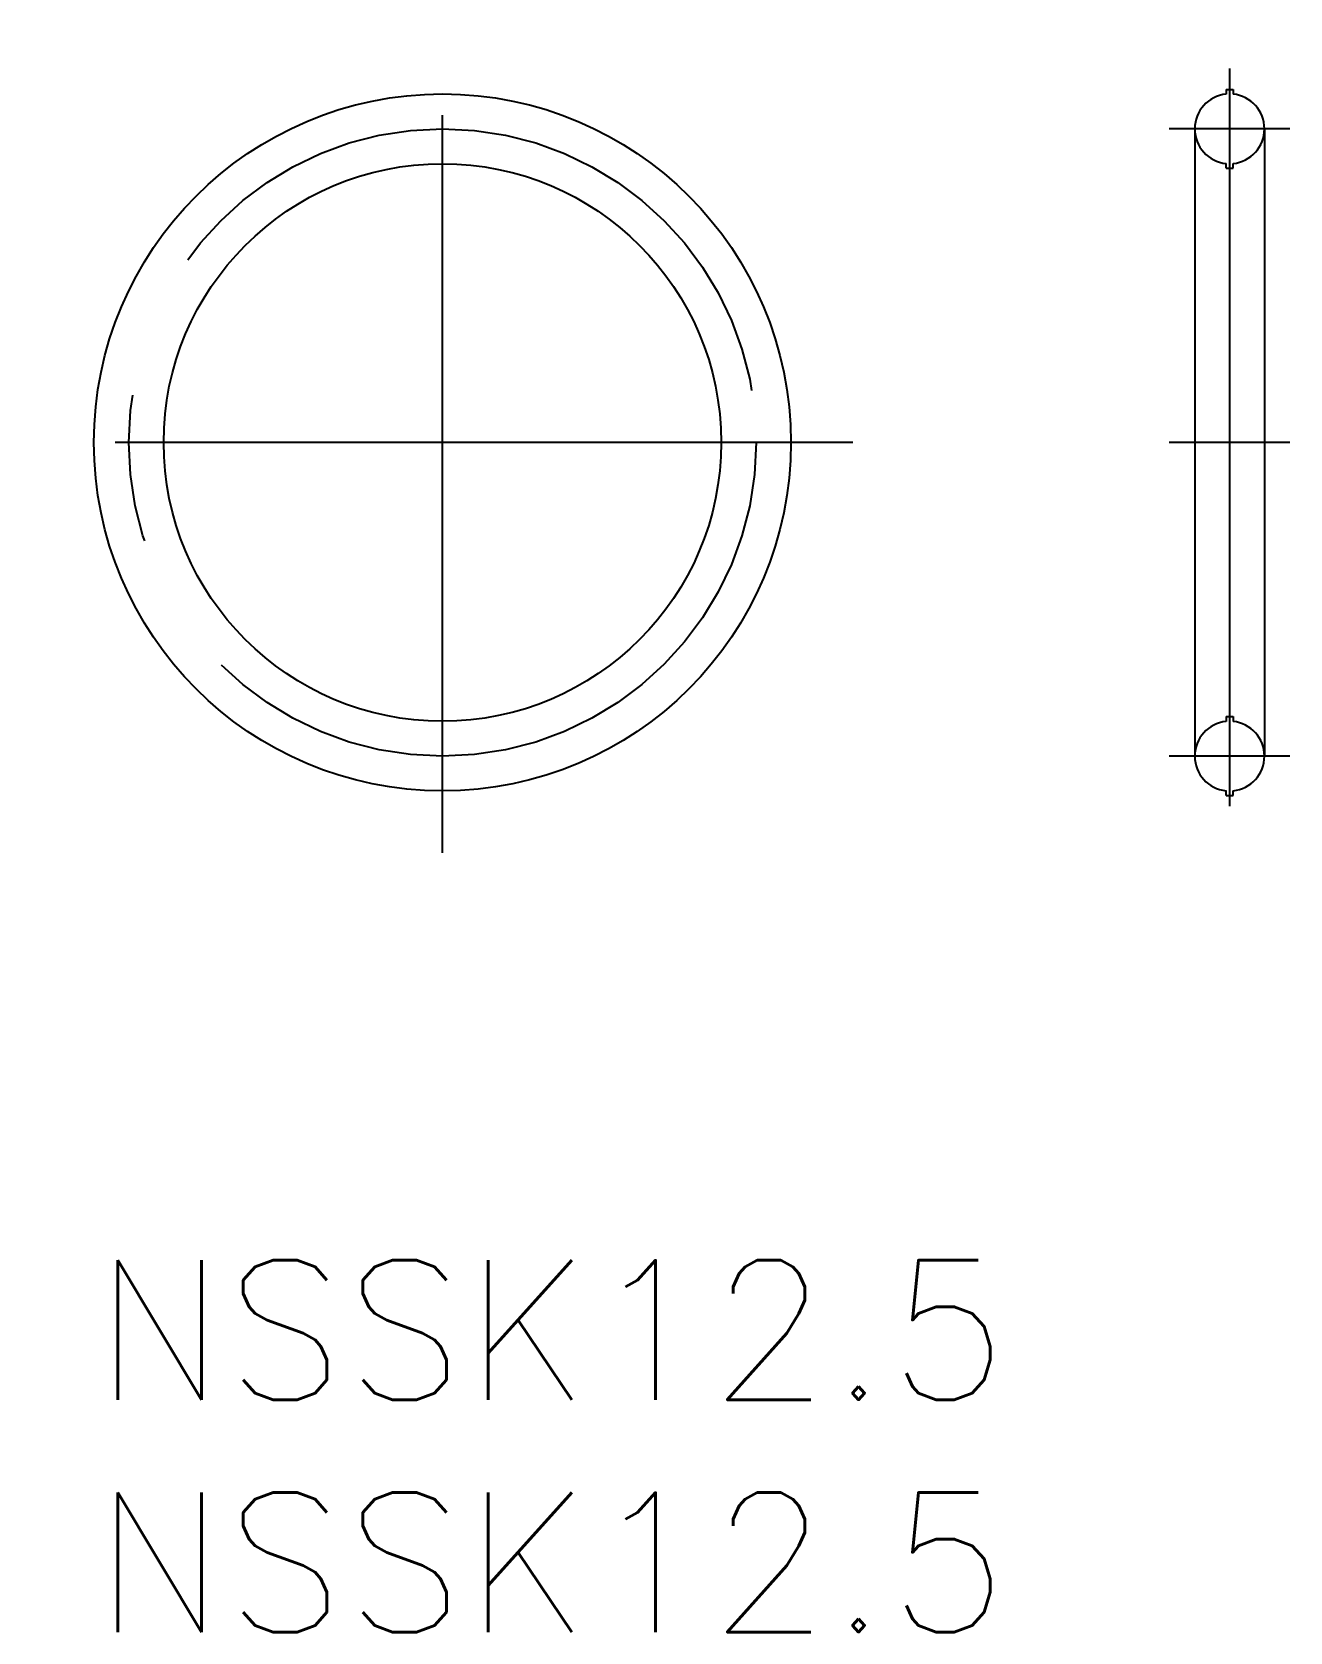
# Model space of a CAD drawing. Extents: x -1.3 to 25.7, y -8 to 26.4.
import ezdxf

# ---------------------------------------------------------------- set-up
doc = ezdxf.new("R2010")
doc.units = 0
doc.header["$LTSCALE"] = 0.5
doc.linetypes.add('CENTER', pattern=[50.8, 31.75, -6.35, 6.35, -6.35])
for name, color, linetype in [('MSM_CENTER', 1, 'CENTER'), ('MSM_CONTINUOUS', 7, 'CONTINUOUS'), ('MSM_PART_NUMBER', 7, 'CONTINUOUS')]:
    doc.layers.add(name, color=color, linetype=linetype)
doc.styles.get("Standard").update_dxf_attribs({"font": 'txt.shx', "height": 1, "bigfont": 'bigfont.shx'})

# ---------------------------------------------------------------- blocks, each defined once
blk = doc.blocks.new('*U1')
at = {"layer": 'MSM_PART_NUMBER'}
blk.add_text('NSSK12.5', height=3, dxfattribs=at).set_placement((0, -3))
blk = doc.blocks.new('*U2')
at = {"layer": 'MSM_PART_NUMBER'}
blk.add_text('NSSK12.5', height=3, dxfattribs=at).set_placement((0, -8))

msp = doc.modelspace()

# ---------------------------------------------------------------- linework, layer by layer
at = {"layer": 'MSM_CENTER'}
for p, q in [((7.5, 8.766), (7.5, 26.434)), ((24.442, 25.65), (24.442, 9.55)), ((25.742, 24.35), (23.142, 24.35)), ((16.334, 17.6), (-1.334, 17.6)), ((25.742, 17.6), (23.142, 17.6)), ((25.742, 10.85), (23.142, 10.85))]:
    msp.add_line(p, q, dxfattribs=at)
msp.add_circle((7.5, 17.6), 6.75, dxfattribs=at)
at = {"layer": 'MSM_CONTINUOUS'}
for p, q in [((24.367, 25.2), (24.367, 25.096)), ((24.367, 25.2), (24.517, 25.2)), ((24.517, 25.2), (24.517, 25.096)), ((23.692, 24.35), (23.692, 10.85)), ((25.192, 24.35), (25.192, 10.85)), ((24.367, 23.5), (24.367, 23.604)), ((24.367, 23.5), (24.517, 23.5)), ((24.517, 23.5), (24.517, 23.604)), ((24.367, 11.7), (24.367, 11.596)), ((24.367, 11.7), (24.517, 11.7)), ((24.517, 11.7), (24.517, 11.596)), ((24.367, 10), (24.367, 10.104)), ((24.367, 10), (24.517, 10)), ((24.517, 10), (24.517, 10.104))]:
    msp.add_line(p, q, dxfattribs=at)
for radius in [7.5, 6]:
    msp.add_circle((7.5, 17.6), radius, dxfattribs=at)
for centre, start, end in [((24.442, 24.35), 95.7392, 264.2608), ((24.442, 24.35), 275.7392, 84.2608), ((24.442, 10.85), 95.7392, 264.2608), ((24.442, 10.85), 275.7392, 84.2608)]:
    msp.add_arc(centre, 0.75, start, end, dxfattribs=at)

# ---------------------------------------------------------------- block references
for name in ['*U1', '*U2']:
    msp.add_blockref(name, (0, 0), dxfattribs=at)

doc.saveas('drawing.dxf')
